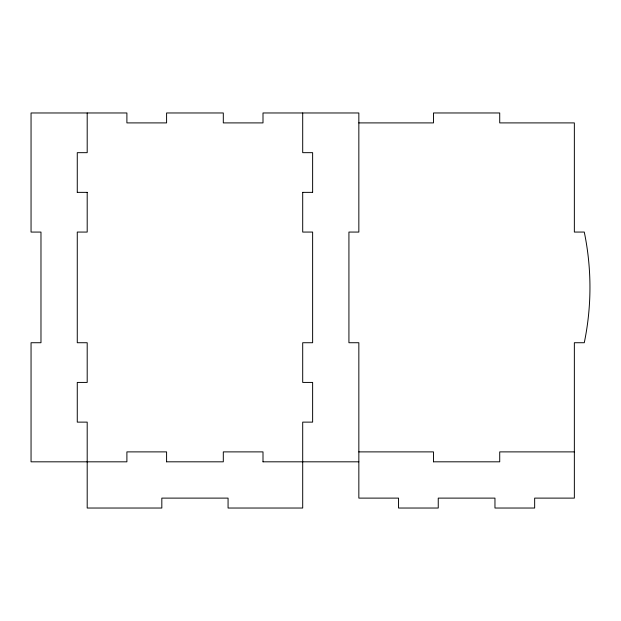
<?xml version="1.0" encoding="UTF-8"?>
<svg xmlns="http://www.w3.org/2000/svg" width="621" height="621" viewBox="0 0 621 621"><rect width="100%" height="100%" fill="white"/><g stroke="black" fill="none" stroke-linecap="round" stroke-linejoin="round"><path stroke-width="0.93" d="M358.845 122.904L433.481 122.904L433.481 112.968L499.719 112.968L499.719 122.904L574.355 122.904L574.355 232.06L584.276 232.06A272.782 272.782 0 0 1 584.276 342.73L574.355 342.73L574.355 498.112L534.658 498.112L534.658 508.032L494.96 508.032L494.96 498.112L438.247 498.112L438.247 508.032L398.542 508.032L398.542 498.112L358.845 498.112L358.845 342.73L348.924 342.73L348.924 232.06L358.845 232.075L358.845 112.975L263.001 112.968L263.001 122.904L223.304 122.904L223.304 112.968L166.591 112.968L166.591 122.904L126.894 122.904L126.894 112.968L31.05 112.975L31.05 232.075L40.978 232.075L40.978 342.73L31.05 342.73L31.05 461.822L126.894 461.822L126.894 451.886L166.591 451.886L166.591 461.822M77.268 192.363L87.196 192.37M302.699 192.37L312.627 192.363M358.845 451.886L433.481 451.886L433.481 461.822M574.355 451.886L499.719 451.886L499.719 461.822L433.481 461.814M166.591 461.814L223.304 461.822L223.304 451.886L263.001 451.886L263.001 461.822M263.001 461.814L358.845 461.822M312.627 192.37L312.627 152.665L302.699 152.673L302.699 112.968M302.699 192.363L302.699 232.075L312.627 232.06L312.627 342.73L302.699 342.73L302.699 382.427L312.627 382.427L312.627 422.125L302.699 422.125L302.699 508.032L228.07 508.032L228.07 498.112L161.825 498.112L161.825 508.032L87.196 508.032L87.196 422.125L77.268 422.125L77.268 382.427L87.196 382.427L87.196 342.73L77.268 342.73L77.268 232.06L87.196 232.075L87.196 192.363M87.196 112.968L87.196 152.673L77.268 152.673L77.268 192.37"/></g></svg>
